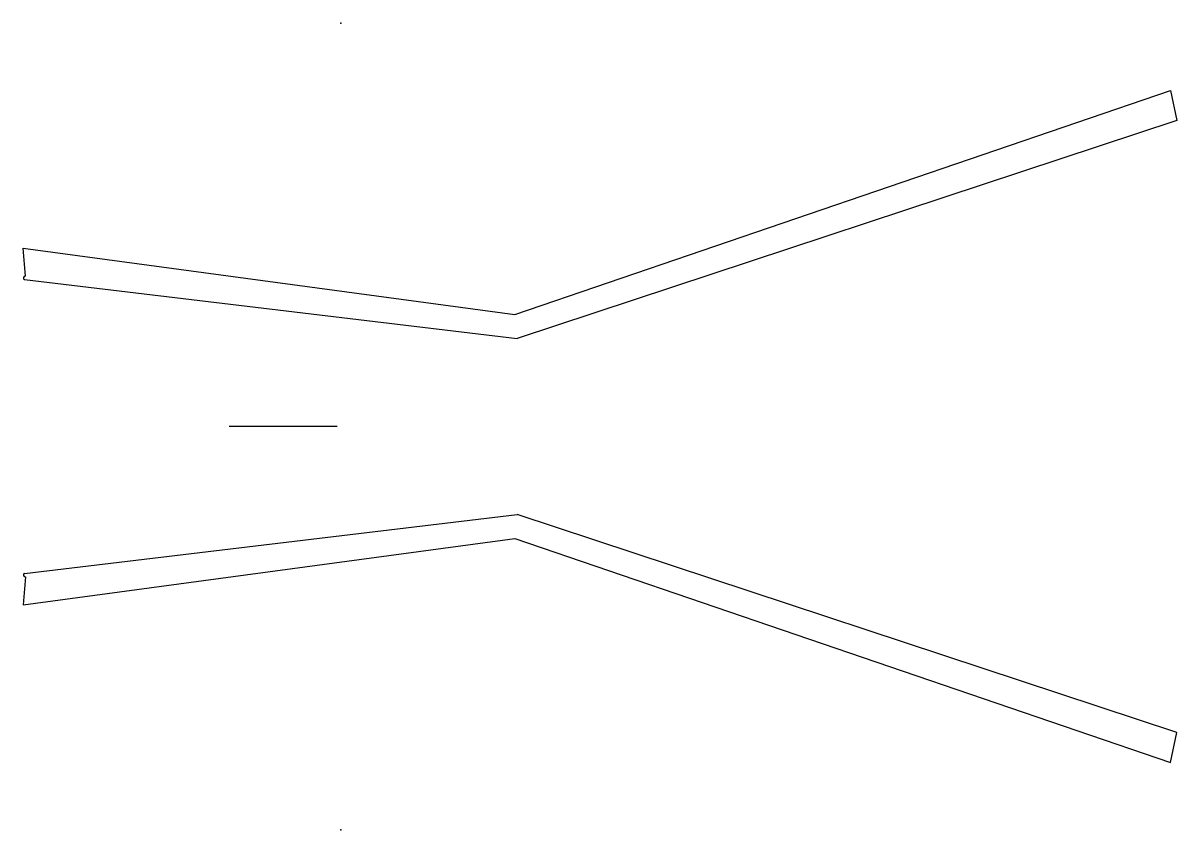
# Model space of a CAD drawing. Header units: millimetres. Extents: x -788 to 2072, y 0 to 2000.
import ezdxf

# ---------------------------------------------------------------- set-up
doc = ezdxf.new("R2010")
doc.units = ezdxf.units.MM
doc.layers.get('0').update_dxf_attribs({"linetype": 'CONTINUOUS'})

msp = doc.modelspace()

# ---------------------------------------------------------------- linework, layer by layer
for p, q in [((431.4, 1277.8), (2056.2, 1832.8)), ((2056.2, 1832.8), (2072.1, 1758.5)), ((2072.1, 1758.5), (437.1, 1218.1)), ((-787.6, 1442.1), (431.4, 1277.8)), ((-781.9, 1372.3), (-787.6, 1442.1)), ((-784.2, 1364.2), (437.1, 1218.1)), ((-9.5, 1000), (-276.8, 1000)), ((-784.2, 635.8), (437.1, 781.9)), ((2072.1, 241.5), (437.1, 781.9)), ((-787.6, 557.9), (431.4, 722.2)), ((431.4, 722.2), (2056.2, 167.2)), ((-781.9, 627.7), (-787.6, 557.9)), ((2056.2, 167.2), (2072.1, 241.5))]:
    msp.add_line(p, q)
for centre, start, end in [((-782.7, 1368.1), 78.9953, 249.9885), ((-782.7, 631.9), 110.0115, 281.0047)]:
    msp.add_arc(centre, 4.23, start, end)
for p in [(0, 2000), (0, 0)]:
    msp.add_point(p)

doc.saveas('drawing.dxf')
